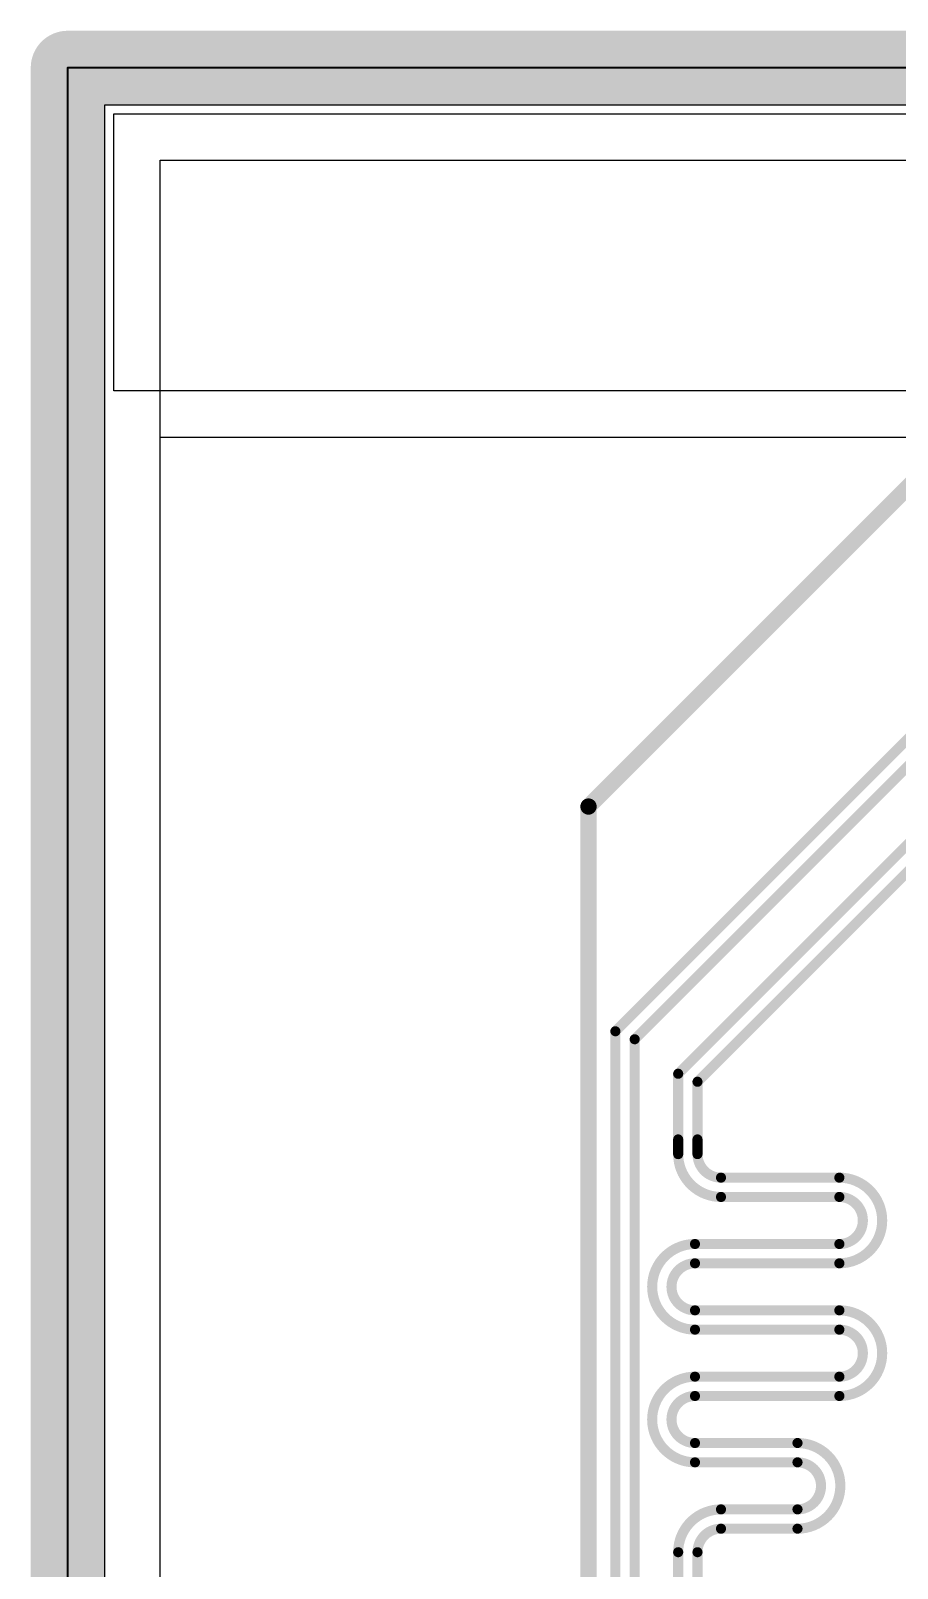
# Model space of a CAD drawing. Header units: inches. Extents: x -0.02 to 2.13, y -0.02 to 1.62.
# Drawn here: x -0.02 to 0.449, y 0.788 to 1.62 of the extents above; entities that cross this region are included whole.
import ezdxf

# ---------------------------------------------------------------- set-up
doc = ezdxf.new("R2010")
doc.units = ezdxf.units.IN
doc.header["$MEASUREMENT"] = 0
for name, color, linetype in [('BRD_Outline', 56, 'Continuous'), ('GND', 76, 'Continuous'), ('GND_2', 16, 'Continuous'), ('SIG_1', 16, 'Continuous'), ('SIG_2', 76, 'Continuous'), ('Top Layer', 1, 'Continuous')]:
    doc.layers.add(name, color=color, linetype=linetype)

msp = doc.modelspace()

# ---------------------------------------------------------------- linework, layer by layer
at = {"layer": 'BRD_Outline'}
for points in [[(0, 1.6, 0.001, 0.001, 0), (1.725, 1.6, 0.001, 0.001, 0)], [(0, 0, 0.001, 0.001, 0), (0, 1.6, 0.001, 0.001, 0)]]:
    msp.add_lwpolyline(points, format="xyseb", dxfattribs=at)
msp.add_lwpolyline([(-0.00025, 1.6, 0.0005, 0.0005, 1), (0.00025, 1.6, 0.0005, 0.0005, 1)], format="xyseb", close=True, dxfattribs=at)
msp.add_lwpolyline([(-0.00025, 1.6, 0.0005, 0.0005, 1), (0.00025, 1.6, 0.0005, 0.0005, 1)], format="xyseb", close=True, dxfattribs=at)
at = {"layer": 'GND'}
for p, q in [((0.0201, 0.0201), (0.0201, 1.5799)), ((0.0201, 1.5799), (1.7049, 1.5799))]:
    msp.add_line(p, q, dxfattribs=at)
for points in [[(0, 0, 0.04, 0.04, 0), (0, 1.6, 0.04, 0.04, 0)], [(0, 1.6, 0.04, 0.04, 0), (1.725, 1.6, 0.04, 0.04, 0)]]:
    msp.add_lwpolyline(points, format="xyseb", dxfattribs=at)
msp.add_lwpolyline([(-0.01, 1.6, 0.02, 0.02, 1), (0.01, 1.6, 0.02, 0.02, 1)], format="xyseb", close=True, dxfattribs=at)
msp.add_lwpolyline([(-0.01, 1.6, 0.02, 0.02, 1), (0.01, 1.6, 0.02, 0.02, 1)], format="xyseb", close=True, dxfattribs=at)
at = {"layer": 'GND_2'}
for p, q in [((0.0201, 0.0201), (0.0201, 1.5799)), ((0.0201, 1.5799), (1.7049, 1.5799))]:
    msp.add_line(p, q, dxfattribs=at)
for points in [[(0, 0, 0.04, 0.04, 0), (0, 1.6, 0.04, 0.04, 0)], [(0, 1.6, 0.04, 0.04, 0), (1.725, 1.6, 0.04, 0.04, 0)]]:
    msp.add_lwpolyline(points, format="xyseb", dxfattribs=at)
msp.add_lwpolyline([(-0.01, 1.6, 0.02, 0.02, 1), (0.01, 1.6, 0.02, 0.02, 1)], format="xyseb", close=True, dxfattribs=at)
msp.add_lwpolyline([(-0.01, 1.6, 0.02, 0.02, 1), (0.01, 1.6, 0.02, 0.02, 1)], format="xyseb", close=True, dxfattribs=at)
at = {"layer": 'SIG_1'}
for p, q in [((0.05, 0.05), (0.05, 1.55)), ((0.05, 1.55), (0.77874, 1.55))]:
    msp.add_line(p, q, dxfattribs=at)
at = {"layer": 'SIG_2'}
for p, q in [((0.025, 1.425), (0.025, 1.575)), ((0.025, 1.575), (0.78151, 1.575)), ((0.9685, 1.425), (0.025, 1.425)), ((0.05, 0.025), (0.05, 1.4)), ((0.05, 1.4), (0.6482, 1.4))]:
    msp.add_line(p, q, dxfattribs=at)
at = {"layer": 'Top Layer'}
for points in [[(0.29654, 1.07833, 0.00546, 0.00546, 0), (0.74867, 1.53046, 0.00546, 0.00546, 0)], [(0.307, 1.074, 0.00546, 0.00546, 0), (0.753, 1.52, 0.00546, 0.00546, 0)], [(0.282, 1.2, 0.00882, 0.00882, 0), (0.576, 1.494, 0.00882, 0.00882, 0)], [(0.33054, 1.05533, 0.00546, 0.00546, 0), (0.64734, 1.37213, 0.00546, 0.00546, 0)], [(0.341, 1.051, 0.00546, 0.00546, 0), (0.65474, 1.36474, 0.00546, 0.00546, 0)], [(0.282, 0.124, 0.00882, 0.00882, 0), (0.282, 1.2, 0.00882, 0.00882, 0)], [(0.29654, 0.12667, 0.00546, 0.00546, 0), (0.29654, 1.07833, 0.00546, 0.00546, 0)], [(0.307, 0.131, 0.00546, 0.00546, 0), (0.307, 1.074, 0.00546, 0.00546, 0)], [(0.33054, 1.01978, 0.00546, 0.00546, 0), (0.33054, 1.05533, 0.00546, 0.00546, 0)], [(0.341, 1.01978, 0.00546, 0.00546, 0), (0.341, 1.051, 0.00546, 0.00546, 0)], [(0.33054, 1.01182, 0.00546, 0.00546, 0), (0.33054, 1.01978, 0.00546, 0.00546, 0)], [(0.341, 1.01182, 0.00546, 0.00546, 0), (0.341, 1.01978, 0.00546, 0.00546, 0)], [(0.35373, 0.98863, 0.00546, 0.00546, -0.414214), (0.33054, 1.01182, 0.00546, 0.00546, 0)], [(0.35373, 0.99909, 0.00546, 0.00546, -0.414214), (0.341, 1.01182, 0.00546, 0.00546, 0)], [(0.35373, 0.99909, 0.00546, 0.00546, 0), (0.41781, 0.99909, 0.00546, 0.00546, 0)], [(0.41781, 0.99909, 0.00546, 0.00546, -1), (0.41781, 0.95271, 0.00546, 0.00546, 0)], [(0.35373, 0.98863, 0.00546, 0.00546, 0), (0.41781, 0.98863, 0.00546, 0.00546, 0)], [(0.41781, 0.98863, 0.00546, 0.00546, -1), (0.41781, 0.96317, 0.00546, 0.00546, 0)], [(0.33965, 0.9168, 0.00546, 0.00546, -1), (0.33965, 0.96317, 0.00546, 0.00546, 0)], [(0.33965, 0.96317, 0.00546, 0.00546, 0), (0.41781, 0.96317, 0.00546, 0.00546, 0)], [(0.33965, 0.92726, 0.00546, 0.00546, -1), (0.33965, 0.95271, 0.00546, 0.00546, 0)], [(0.33965, 0.95271, 0.00546, 0.00546, 0), (0.41781, 0.95271, 0.00546, 0.00546, 0)], [(0.33965, 0.92726, 0.00546, 0.00546, 0), (0.41781, 0.92726, 0.00546, 0.00546, 0)], [(0.41781, 0.92726, 0.00546, 0.00546, -1), (0.41781, 0.88088, 0.00546, 0.00546, 0)], [(0.33965, 0.9168, 0.00546, 0.00546, 0), (0.41781, 0.9168, 0.00546, 0.00546, 0)], [(0.41781, 0.9168, 0.00546, 0.00546, -1), (0.41781, 0.89134, 0.00546, 0.00546, 0)], [(0.33965, 0.84496, 0.00546, 0.00546, -1), (0.33965, 0.89134, 0.00546, 0.00546, 0)], [(0.33965, 0.89134, 0.00546, 0.00546, 0), (0.41781, 0.89134, 0.00546, 0.00546, 0)], [(0.33965, 0.85542, 0.00546, 0.00546, -1), (0.33965, 0.88088, 0.00546, 0.00546, 0)], [(0.33965, 0.88088, 0.00546, 0.00546, 0), (0.41781, 0.88088, 0.00546, 0.00546, 0)], [(0.33965, 0.85542, 0.00546, 0.00546, 0), (0.39515, 0.85542, 0.00546, 0.00546, 0)], [(0.39515, 0.85542, 0.00546, 0.00546, -1), (0.39515, 0.80904, 0.00546, 0.00546, 0)], [(0.33965, 0.84496, 0.00546, 0.00546, 0), (0.39515, 0.84496, 0.00546, 0.00546, 0)], [(0.39515, 0.84496, 0.00546, 0.00546, -1), (0.39515, 0.8195, 0.00546, 0.00546, 0)], [(0.33054, 0.79631, 0.00546, 0.00546, -0.414214), (0.35373, 0.8195, 0.00546, 0.00546, 0)], [(0.35373, 0.8195, 0.00546, 0.00546, 0), (0.39515, 0.8195, 0.00546, 0.00546, 0)], [(0.341, 0.79631, 0.00546, 0.00546, -0.414214), (0.35373, 0.80904, 0.00546, 0.00546, 0)], [(0.35373, 0.80904, 0.00546, 0.00546, 0), (0.39515, 0.80904, 0.00546, 0.00546, 0)], [(0.33054, 0.47328, 0.00546, 0.00546, 0), (0.33054, 0.79631, 0.00546, 0.00546, 0)], [(0.341, 0.47328, 0.00546, 0.00546, 0), (0.341, 0.79631, 0.00546, 0.00546, 0)]]:
    msp.add_lwpolyline(points, format="xyseb", dxfattribs=at)
for points in [[(0.27979, 1.2, 0.00441, 0.00441, 1), (0.28421, 1.2, 0.00441, 0.00441, 1)], [(0.27979, 1.2, 0.00441, 0.00441, 1), (0.28421, 1.2, 0.00441, 0.00441, 1)], [(0.29518, 1.07833, 0.00273, 0.00273, 1), (0.29791, 1.07833, 0.00273, 0.00273, 1)], [(0.29518, 1.07833, 0.00273, 0.00273, 1), (0.29791, 1.07833, 0.00273, 0.00273, 1)], [(0.30564, 1.074, 0.00273, 0.00273, 1), (0.30836, 1.074, 0.00273, 0.00273, 1)], [(0.30564, 1.074, 0.00273, 0.00273, 1), (0.30836, 1.074, 0.00273, 0.00273, 1)], [(0.32918, 1.05533, 0.00273, 0.00273, 1), (0.33191, 1.05533, 0.00273, 0.00273, 1)], [(0.32918, 1.05533, 0.00273, 0.00273, 1), (0.33191, 1.05533, 0.00273, 0.00273, 1)], [(0.33964, 1.051, 0.00273, 0.00273, 1), (0.34236, 1.051, 0.00273, 0.00273, 1)], [(0.33964, 1.051, 0.00273, 0.00273, 1), (0.34236, 1.051, 0.00273, 0.00273, 1)], [(0.32918, 1.01978, 0.00273, 0.00273, 1), (0.33191, 1.01978, 0.00273, 0.00273, 1)], [(0.32918, 1.01978, 0.00273, 0.00273, 1), (0.33191, 1.01978, 0.00273, 0.00273, 1)], [(0.33964, 1.01978, 0.00273, 0.00273, 1), (0.34236, 1.01978, 0.00273, 0.00273, 1)], [(0.33964, 1.01978, 0.00273, 0.00273, 1), (0.34236, 1.01978, 0.00273, 0.00273, 1)], [(0.32918, 1.01182, 0.00273, 0.00273, 1), (0.33191, 1.01182, 0.00273, 0.00273, 1)], [(0.32918, 1.01182, 0.00273, 0.00273, 1), (0.33191, 1.01182, 0.00273, 0.00273, 1)], [(0.33964, 1.01182, 0.00273, 0.00273, 1), (0.34236, 1.01182, 0.00273, 0.00273, 1)], [(0.33964, 1.01182, 0.00273, 0.00273, 1), (0.34236, 1.01182, 0.00273, 0.00273, 1)], [(0.35236, 0.99909, 0.00273, 0.00273, 1), (0.35509, 0.99909, 0.00273, 0.00273, 1)], [(0.35236, 0.99909, 0.00273, 0.00273, 1), (0.35509, 0.99909, 0.00273, 0.00273, 1)], [(0.41645, 0.99909, 0.00273, 0.00273, 1), (0.41918, 0.99909, 0.00273, 0.00273, 1)], [(0.41645, 0.99909, 0.00273, 0.00273, 1), (0.41918, 0.99909, 0.00273, 0.00273, 1)], [(0.35236, 0.98863, 0.00273, 0.00273, 1), (0.35509, 0.98863, 0.00273, 0.00273, 1)], [(0.35236, 0.98863, 0.00273, 0.00273, 1), (0.35509, 0.98863, 0.00273, 0.00273, 1)], [(0.41645, 0.98863, 0.00273, 0.00273, 1), (0.41918, 0.98863, 0.00273, 0.00273, 1)], [(0.41645, 0.98863, 0.00273, 0.00273, 1), (0.41918, 0.98863, 0.00273, 0.00273, 1)], [(0.33828, 0.96317, 0.00273, 0.00273, 1), (0.34101, 0.96317, 0.00273, 0.00273, 1)], [(0.33828, 0.96317, 0.00273, 0.00273, 1), (0.34101, 0.96317, 0.00273, 0.00273, 1)], [(0.41645, 0.96317, 0.00273, 0.00273, 1), (0.41918, 0.96317, 0.00273, 0.00273, 1)], [(0.41645, 0.96317, 0.00273, 0.00273, 1), (0.41918, 0.96317, 0.00273, 0.00273, 1)], [(0.33828, 0.95271, 0.00273, 0.00273, 1), (0.34101, 0.95271, 0.00273, 0.00273, 1)], [(0.33828, 0.95271, 0.00273, 0.00273, 1), (0.34101, 0.95271, 0.00273, 0.00273, 1)], [(0.41645, 0.95271, 0.00273, 0.00273, 1), (0.41918, 0.95271, 0.00273, 0.00273, 1)], [(0.41645, 0.95271, 0.00273, 0.00273, 1), (0.41918, 0.95271, 0.00273, 0.00273, 1)], [(0.33828, 0.92726, 0.00273, 0.00273, 1), (0.34101, 0.92726, 0.00273, 0.00273, 1)], [(0.33828, 0.92726, 0.00273, 0.00273, 1), (0.34101, 0.92726, 0.00273, 0.00273, 1)], [(0.41645, 0.92726, 0.00273, 0.00273, 1), (0.41918, 0.92726, 0.00273, 0.00273, 1)], [(0.41645, 0.92726, 0.00273, 0.00273, 1), (0.41918, 0.92726, 0.00273, 0.00273, 1)], [(0.33828, 0.9168, 0.00273, 0.00273, 1), (0.34101, 0.9168, 0.00273, 0.00273, 1)], [(0.33828, 0.9168, 0.00273, 0.00273, 1), (0.34101, 0.9168, 0.00273, 0.00273, 1)], [(0.41645, 0.9168, 0.00273, 0.00273, 1), (0.41918, 0.9168, 0.00273, 0.00273, 1)], [(0.41645, 0.9168, 0.00273, 0.00273, 1), (0.41918, 0.9168, 0.00273, 0.00273, 1)], [(0.33828, 0.89134, 0.00273, 0.00273, 1), (0.34101, 0.89134, 0.00273, 0.00273, 1)], [(0.33828, 0.89134, 0.00273, 0.00273, 1), (0.34101, 0.89134, 0.00273, 0.00273, 1)], [(0.41645, 0.89134, 0.00273, 0.00273, 1), (0.41918, 0.89134, 0.00273, 0.00273, 1)], [(0.41645, 0.89134, 0.00273, 0.00273, 1), (0.41918, 0.89134, 0.00273, 0.00273, 1)], [(0.33828, 0.88088, 0.00273, 0.00273, 1), (0.34101, 0.88088, 0.00273, 0.00273, 1)], [(0.33828, 0.88088, 0.00273, 0.00273, 1), (0.34101, 0.88088, 0.00273, 0.00273, 1)], [(0.41645, 0.88088, 0.00273, 0.00273, 1), (0.41918, 0.88088, 0.00273, 0.00273, 1)], [(0.41645, 0.88088, 0.00273, 0.00273, 1), (0.41918, 0.88088, 0.00273, 0.00273, 1)], [(0.33828, 0.85542, 0.00273, 0.00273, 1), (0.34101, 0.85542, 0.00273, 0.00273, 1)], [(0.33828, 0.85542, 0.00273, 0.00273, 1), (0.34101, 0.85542, 0.00273, 0.00273, 1)], [(0.39378, 0.85542, 0.00273, 0.00273, 1), (0.39651, 0.85542, 0.00273, 0.00273, 1)], [(0.39378, 0.85542, 0.00273, 0.00273, 1), (0.39651, 0.85542, 0.00273, 0.00273, 1)], [(0.33828, 0.84496, 0.00273, 0.00273, 1), (0.34101, 0.84496, 0.00273, 0.00273, 1)], [(0.33828, 0.84496, 0.00273, 0.00273, 1), (0.34101, 0.84496, 0.00273, 0.00273, 1)], [(0.39378, 0.84496, 0.00273, 0.00273, 1), (0.39651, 0.84496, 0.00273, 0.00273, 1)], [(0.39378, 0.84496, 0.00273, 0.00273, 1), (0.39651, 0.84496, 0.00273, 0.00273, 1)], [(0.35236, 0.8195, 0.00273, 0.00273, 1), (0.35509, 0.8195, 0.00273, 0.00273, 1)], [(0.35236, 0.8195, 0.00273, 0.00273, 1), (0.35509, 0.8195, 0.00273, 0.00273, 1)], [(0.39378, 0.8195, 0.00273, 0.00273, 1), (0.39651, 0.8195, 0.00273, 0.00273, 1)], [(0.39378, 0.8195, 0.00273, 0.00273, 1), (0.39651, 0.8195, 0.00273, 0.00273, 1)], [(0.35236, 0.80904, 0.00273, 0.00273, 1), (0.35509, 0.80904, 0.00273, 0.00273, 1)], [(0.35236, 0.80904, 0.00273, 0.00273, 1), (0.35509, 0.80904, 0.00273, 0.00273, 1)], [(0.39378, 0.80904, 0.00273, 0.00273, 1), (0.39651, 0.80904, 0.00273, 0.00273, 1)], [(0.39378, 0.80904, 0.00273, 0.00273, 1), (0.39651, 0.80904, 0.00273, 0.00273, 1)], [(0.32918, 0.79631, 0.00273, 0.00273, 1), (0.33191, 0.79631, 0.00273, 0.00273, 1)], [(0.32918, 0.79631, 0.00273, 0.00273, 1), (0.33191, 0.79631, 0.00273, 0.00273, 1)], [(0.33964, 0.79631, 0.00273, 0.00273, 1), (0.34236, 0.79631, 0.00273, 0.00273, 1)], [(0.33964, 0.79631, 0.00273, 0.00273, 1), (0.34236, 0.79631, 0.00273, 0.00273, 1)]]:
    msp.add_lwpolyline(points, format="xyseb", close=True, dxfattribs=at)

doc.saveas('drawing.dxf')
